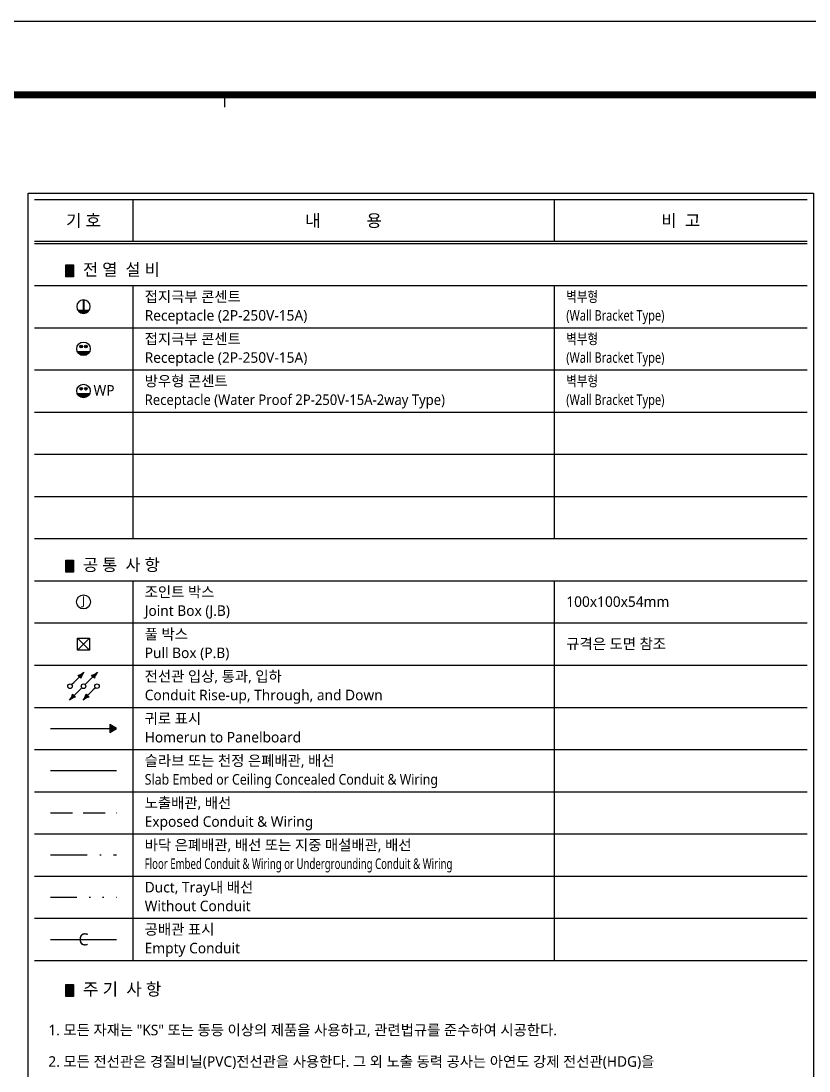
# Model space of a CAD drawing. Header units: millimetres. Extents: x 0 to 84100, y 0 to 59400.
# Drawn here: x 50380 to 72810, y 29529 to 59400 of the extents above; entities that cross this region are included whole.
import ezdxf
from ezdxf.enums import TextEntityAlignment as Align

# ---------------------------------------------------------------- set-up
doc = ezdxf.new("R2010")
doc.units = ezdxf.units.MM
doc.header["$LTSCALE"] = 1000
for name, pattern in [('CEN', [62, 60, -1, 0, -1]), ('DASHDOT4', [0.6, 0.35, -0.125, 0, -0.125]), ('DIVIDE2', [0.625, 0.25, -0.125, 0, -0.125, 0, -0.125]), ('HIDDEN', [0.375, 0.25, -0.125])]:
    doc.linetypes.add(name, pattern=pattern)
for name, color, linetype in [('SYM', 3, 'Continuous'), ('XR-SHEET-SHT', 5, 'Continuous'), ('XREF', 7, 'CEN')]:
    doc.layers.add(name, color=color, linetype=linetype)
doc.layers.add('XR-SHEET-TEMP', color=171, linetype='Continuous', plot=False)
doc.styles.add('ROMANS', font='malgun.ttf')

# ---------------------------------------------------------------- blocks, each defined once
blk = doc.blocks.new('XR-FORM-EE', base_point=(461, 408))
at = {"layer": 'XR-SHEET-SHT', "color": 5}
blk.add_lwpolyline([(0, 118800), (168200, 118800), (168200, 0), (0, 0)], close=True, dxfattribs=at)
at = {"layer": 'XR-SHEET-SHT', "color": 5, "const_width": 400}
blk.add_lwpolyline([(9300, 114600), (163900, 114600), (163900, 4200), (9300, 4200)], close=True, dxfattribs=at)
at = {"layer": 'XR-SHEET-TEMP'}
blk.add_line((112350, 114600), (112350, 113900), dxfattribs=at)
blk = doc.blocks.new('DD21')
at = {"layer": 'SYM'}
h = blk.add_hatch(color=256, dxfattribs=at)
h.paths.add_polyline_path([(-0.7, 1.67, 1), (-0.2, 1.67, 1)])
h.paths.add_polyline_path([(0.7, 1.67, 1), (0.2, 1.67, 1)])
h.paths.add_polyline_path([(1.15, 0.77), (-1.15, 0.77, 0.664645)])
blk.add_line((-1.15, 0.77), (1.15, 0.77), dxfattribs=at)
for centre, radius in [((0, 1.25), 1.25), ((-0.45, 1.67), 0.25), ((0.45, 1.67), 0.25)]:
    blk.add_circle(centre, radius, dxfattribs=at)
blk = doc.blocks.new('CC21')
at = {"layer": 'SYM'}
blk.add_hatch(color=256, dxfattribs=at).paths.add_polyline_path([(1.03, 0.54), (-1.03, 0.54, 0.527307)])
for p, q in [((-0.08, 2.5), (-0.08, 0.54)), ((-0.01, 2.5), (-0.01, 0.54)), ((0.06, 2.5), (0.06, 0.54)), ((-1.03, 0.54), (1.03, 0.54))]:
    blk.add_line(p, q, dxfattribs=at)
blk.add_circle((0, 1.25), 1.25, dxfattribs=at)
blk = doc.blocks.new('00$0$AA5')
at = {"layer": 'SYM'}
blk.add_hatch(color=256, dxfattribs=at).paths.add_polyline_path([(-1, -1.73), (1, -1.73), (0, 0)])
blk.add_lwpolyline([(0, 0), (-1, -1.73), (1, -1.73)], close=True, dxfattribs=at)
blk = doc.blocks.new('*X14')
at = {"color": 0}
for p, q in [((179.09, 245.73), (179.24, 245.88)), ((179.18, 245.64), (179.5, 245.97)), ((179.26, 245.56), (179.79, 246.09)), ((179.35, 245.47), (180.14, 246.26)), ((179.44, 245.38), (180.6, 246.54)), ((179.53, 245.29), (180.65, 246.41)), ((179.62, 245.2), (180.38, 245.96)), ((179.71, 245.11), (180.22, 245.62)), ((179.79, 245.03), (180.1, 245.33)), ((179.88, 244.94), (180.02, 245.07))]:
    blk.add_line(p, q, dxfattribs=at)
blk = doc.blocks.new('00$0$11')
at = {"layer": 'SYM'}
for p, q in [((0, 0), (-59, -59)), ((-59, -59), (-342, -342))]:
    blk.add_line(p, q, dxfattribs=at)
blk.add_lwpolyline([(-258, -178), (-218, -218), (-178, -258, 0.11841), (-342, -342, 0.11841)], format="xyb", close=True, dxfattribs=at)
blk.add_circle((44, 44), 62.5, dxfattribs=at)
at = {"layer": 'SYM', "xscale": 83.33333333430346, "yscale": 83.33333333430346, "zscale": 83.33333333430346, "rotation": 180}
blk.add_blockref('*X14', (14739, 20227), dxfattribs=at)

msp = doc.modelspace()

# ---------------------------------------------------------------- hatches: boundary and pattern name
at = {"layer": 'SYM'}
for points in [[(51657, 52122), (51872, 52122), (51872, 52464), (51657, 52464)], [(51657, 43722), (51872, 43722), (51872, 44064), (51657, 44064)], [(51657, 31647), (51872, 31647), (51872, 31988), (51657, 31988)]]:
    msp.add_hatch(color=4, dxfattribs=at).paths.add_polyline_path(points)

# ---------------------------------------------------------------- linework, layer by layer
at = {"layer": 'SYM', "color": 6}
for p, q in [((50760, 54325, -2754), (72760, 54325, -2754)), ((53560, 54325, -2754), (53560, 53125, -2754)), ((65560, 54325, -2754), (65560, 53125, -2754)), ((72760, 53125, -2754), (50760, 53125, -2754)), ((50760, 53075, -2754), (72760, 53075, -2754)), ((50760, 51875, -2754), (72760, 51875, -2754)), ((53560, 51875, -2754), (53560, 44675, -2754)), ((65560, 51875, -2754), (65560, 44675, -2754)), ((50760, 50675, -2754), (72760, 50675, -2754)), ((50760, 49475, -2754), (72760, 49475, -2754)), ((50760, 48275, -2754), (72760, 48275, -2754)), ((50760, 47075, -2754), (72760, 47075, -2754)), ((50760, 45875, -2754), (72760, 45875, -2754)), ((50760, 44675, -2754), (72760, 44675, -2754)), ((50760, 43475, -2754), (72760, 43475, -2754)), ((53560, 43475, -2754), (53560, 32675, -2754)), ((65560, 43475, -2754), (65560, 32675, -2754)), ((50760, 42275, -2754), (72760, 42275, -2754)), ((50760, 41075, -2754), (72760, 41075, -2754)), ((50760, 39875, -2754), (72760, 39875, -2754)), ((50760, 38675, -2754), (72760, 38675, -2754)), ((50760, 37475, -2754), (72760, 37475, -2754)), ((50760, 36275, -2754), (72760, 36275, -2754)), ((50760, 35075, -2754), (72760, 35075, -2754)), ((50760, 33875, -2754), (72760, 33875, -2754)), ((50760, 32675, -2754), (72760, 32675, -2754))]:
    msp.add_line(p, q, dxfattribs=at)
at = {"layer": 'SYM', "color": 3}
for p, q in [((52331, 41504, -2754), (51989, 41846, -2754)), ((51989, 41504, -2754), (52331, 41846, -2754)), ((51989, 41846, -2754), (52331, 41846, -2754)), ((51989, 41504, -2754), (51989, 41846, -2754)), ((52331, 41846, -2754), (52331, 41504, -2754)), ((52331, 41504, -2754), (51989, 41504, -2754))]:
    msp.add_line(p, q, dxfattribs=at)
at = {"layer": 'SYM'}
for p, q in [((51217, 39275, -2754), (53103, 39275, -2754)), ((51217, 33275, -2754), (53103, 33275, -2754))]:
    msp.add_line(p, q, dxfattribs=at)
at = {"layer": 'SYM', "color": 4, "linetype": 'Continuous', "ltscale": 0.17}
msp.add_line((51217, 38075, -2754), (53103, 38075, -2754), dxfattribs=at)
at = {"layer": 'SYM', "color": 4, "linetype": 'HIDDEN', "ltscale": 2.5}
msp.add_line((51217, 36875, -2754), (53103, 36875, -2754), dxfattribs=at)
at = {"layer": 'SYM', "color": 4, "linetype": 'DASHDOT4', "ltscale": 3}
msp.add_line((51217, 35675, -2754), (53103, 35675, -2754), dxfattribs=at)
at = {"layer": 'SYM', "color": 4, "linetype": 'DIVIDE2', "ltscale": 3}
msp.add_line((51217, 34475, -2754), (53103, 34475, -2754), dxfattribs=at)
at = {"layer": 'SYM', "elevation": -2754}
msp.add_lwpolyline([(50580, 54505), (72940, 54505), (72940, 8495), (50580, 8495)], close=True, dxfattribs=at)
at = {"layer": 'SYM', "color": 4, "elevation": -2754}
for points in [[(51657, 52464), (51872, 52464), (51872, 52122), (51657, 52122), (51657, 52464)], [(51657, 44064), (51872, 44064), (51872, 43722), (51657, 43722), (51657, 44064)], [(51657, 31988), (51872, 31988), (51872, 31647), (51657, 31647), (51657, 31988)]]:
    msp.add_lwpolyline(points, dxfattribs=at)
at = {"layer": 'SYM'}
msp.add_circle((52160, 42875, -2754), 200, dxfattribs=at)

# ---------------------------------------------------------------- block references
for name, p, xscale, yscale, zscale in [('CC21', (52160, 51082), -154.2857142863795, 154.2857142863795, 154.2857142857143), ('DD21', (52160, 49882), 154.2857142863795, 154.2857142863795, 154.2857142863795), ('DD21', (52160, 48682), 154.2857142863795, 154.2857142863795, 154.2857142863795), ('00$0$11', (52115, 40430), 1.028571429196745, 1.028571429196745, 1.028571429196745), ('00$0$11', (52499, 40430), 1.028571429196745, 1.028571429196745, 1.028571429196745)]:
    msp.add_blockref(name, p, dxfattribs=dict(at, xscale=xscale, yscale=yscale, zscale=zscale))
for name, p, xscale, yscale, zscale, rotation in [('00$0$11', (51821, 40520), 1.028571429196745, 1.028571429196745, 1.028571429196745, 180), ('00$0$11', (52205, 40520), 1.028571429196745, 1.028571429196745, 1.028571429196745, 180), ('00$0$AA5', (53103, 39275), 114.2857142869616, 114.2857142869616, 114.2857142869616, 270)]:
    msp.add_blockref(name, p, dxfattribs=dict(at, xscale=xscale, yscale=yscale, zscale=zscale, rotation=rotation))
at = {"layer": 'XREF', "xscale": 0.5, "yscale": 0.5, "zscale": 0.5}
msp.add_blockref('XR-FORM-EE', (231, 204), dxfattribs=at)

# ---------------------------------------------------------------- texts
at = {"layer": 'SYM', "color": 4, "style": 'ROMANS'}
for s, p in [('기 호', (52160, 53725, -2754)), ('내           용', (59560, 53725, -2754)), ('비  고', (69160, 53725, -2754))]:
    msp.add_text(s, height=350, dxfattribs=at).set_placement(p, align=Align.MIDDLE)
for s, height, p in [('전 열  설 비', 342.9, (52144, 52157, -2754)), ('공 통  사 항', 342.9, (52144, 43757, -2754)), ('주 기  사 항', 350, (52144, 31681, -2754))]:
    msp.add_text(s, height=height, dxfattribs=at).set_placement(p)
at = {"layer": 'SYM', "linetype": 'Continuous', "style": 'ROMANS'}
for s, p in [('접지극부 콘센트', (53901, 51408, -2754)), ('Receptacle (2P-250V-15A)', (53901, 50876, -2754)), ('접지극부 콘센트', (53901, 50208, -2754)), ('Receptacle (2P-250V-15A)', (53901, 49676, -2754)), ('방우형 콘센트', (53901, 49008, -2754)), ('WP', (52444, 48744, -2754)), ('조인트 박스', (53901, 43008, -2754)), ('100x100x54mm', (65901, 42733, -2754)), ('Joint Box (J.B)', (53901, 42476, -2754)), ('풀 박스', (53901, 41808, -2754)), ('규격은 도면 참조', (65901, 41533, -2754)), ('Pull Box (P.B)', (53901, 41276, -2754)), ('전선관 입상, 통과, 입하', (53901, 40608, -2754)), ('Conduit Rise-up, Through, and Down', (53901, 40076, -2754)), ('귀로 표시', (53901, 39408, -2754)), ('Homerun to Panelboard', (53901, 38876, -2754)), ('슬라브 또는 천정 은폐배관, 배선', (53901, 38208, -2754)), ('노출배관, 배선', (53901, 37008, -2754)), ('Exposed Conduit & Wiring', (53901, 36476, -2754)), ('바닥 은폐배관, 배선 또는 지중 매설배관, 배선', (53901, 35808, -2754)), ('Duct, Tray내 배선', (53901, 34608, -2754)), ('Without Conduit', (53901, 34076, -2754)), ('공배관 표시', (53901, 33408, -2754)), ('Empty Conduit ', (53901, 32876, -2754))]:
    msp.add_text(s, height=300, dxfattribs=at).set_placement(p)
for s, width, p in [('벽부형', 0.8, (65901, 51408, -2754)), ('(Wall Bracket Type)', 0.8, (65901, 50876, -2754)), ('벽부형', 0.8, (65901, 50208, -2754)), ('(Wall Bracket Type)', 0.8, (65901, 49676, -2754)), ('벽부형', 0.8, (65901, 49008, -2754)), ('Receptacle (Water Proof 2P-250V-15A-2way Type)', 0.95, (53901, 48476, -2754)), ('(Wall Bracket Type)', 0.8, (65901, 48476, -2754)), ('Slab Embed or Ceiling Concealed Conduit & Wiring', 0.9, (53901, 37676, -2754)), ('Floor Embed Conduit & Wiring or Undergrounding Conduit & Wiring', 0.7, (53901, 35276, -2754))]:
    msp.add_text(s, height=300, dxfattribs=dict(at, width=width)).set_placement(p)
at = {"layer": 'SYM', "style": 'ROMANS'}
msp.add_text('J', height=250, dxfattribs=at).set_placement((52160, 42875, -2754), align=Align.MIDDLE)
at = {"layer": 'SYM', "linetype": 'Continuous', "style": 'ROMANS'}
msp.add_text('C', height=343, dxfattribs=at).set_placement((52160, 33275, -2754), align=Align.MIDDLE)
at = {"layer": 'SYM', "color": 4, "linetype": 'Continuous', "style": 'ROMANS'}
for s, p in [('1. 모든 자재는 "KS" 또는 동등 이상의 제품을 사용하고, 관련법규를 준수하여 시공한다.', (51158, 30545, -2754)), ('2. 모든 전선관은 경질비닐(PVC)전선관을 사용한다. 그 외 노출 동력 공사는 아연도 강제 전선관(HDG)을', (51158, 29649, -2754))]:
    msp.add_text(s, height=300, dxfattribs=at).set_placement(p)

doc.saveas('drawing.dxf')
